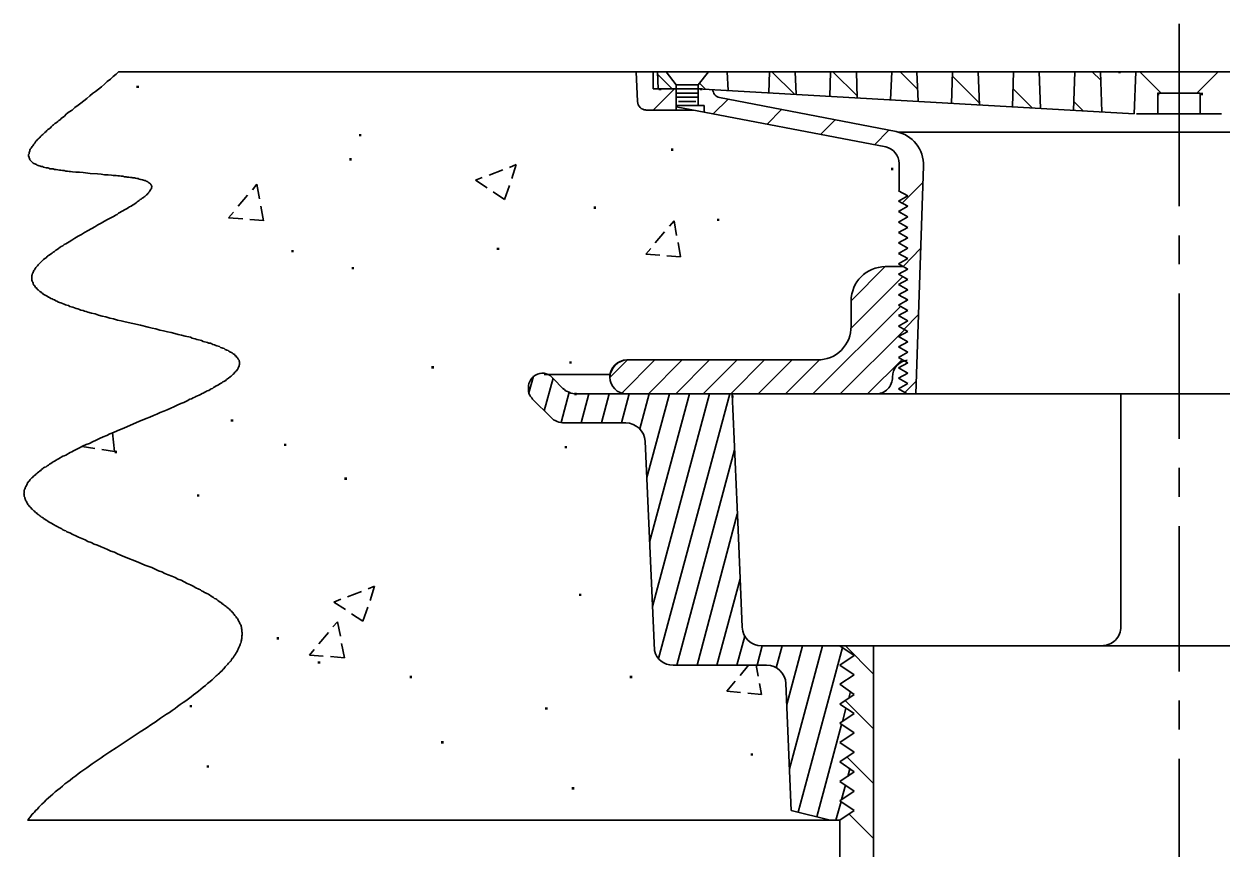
# Model space of a CAD drawing. Header units: inches. Extents: x 2025 to 34930, y -6955 to 4650.
# Drawn here: x 9161.7 to 9225.8, y -2555.7 to -2511.5 of the extents above; entities that cross this region are included whole.
import ezdxf

# ---------------------------------------------------------------- set-up
doc = ezdxf.new("R2010")
doc.units = ezdxf.units.IN
doc.header["$MEASUREMENT"] = 0
doc.layers.add('PDF-TEXT', color=7, linetype='Continuous', lineweight=35)

msp = doc.modelspace()

# ---------------------------------------------------------------- linework, layer by layer
at = {"layer": 'PDF-TEXT'}
for p, q in [((9223.509, -2511.527), (9223.509, -2521.284)), ((9166.602, -2514.213), (9166.448, -2514.342)), ((9166.731, -2514.091), (9166.602, -2514.213)), ((9280.271, -2514.091), (9166.731, -2514.091)), ((9194.449, -2514.091), (9194.513, -2515.677)), ((9195.355, -2514.989), (9195.355, -2514.091)), ((9195.614, -2514.989), (9195.589, -2514.091)), ((9196.366, -2514.989), (9195.589, -2514.213)), ((9196.584, -2514.779), (9196.042, -2514.091)), ((9198.308, -2514.091), (9197.766, -2514.779)), ((9199.359, -2515.095), (9199.319, -2514.091)), ((9201.536, -2515.208), (9201.576, -2514.091)), ((9202.911, -2515.289), (9201.706, -2514.091)), ((9203, -2515.289), (9202.952, -2514.091)), ((9204.804, -2515.402), (9204.845, -2514.091)), ((9206.269, -2515.378), (9204.974, -2514.091)), ((9206.269, -2515.483), (9206.228, -2514.091)), ((9208.057, -2515.588), (9208.121, -2514.091)), ((9209.521, -2515.03), (9208.574, -2514.091)), ((9209.537, -2515.677), (9209.472, -2514.091)), ((9211.325, -2515.782), (9211.374, -2514.091)), ((9212.814, -2515.871), (9212.749, -2514.091)), ((9214.577, -2515.96), (9214.642, -2514.091)), ((9216.082, -2516.041), (9216.017, -2514.091)), ((9217.846, -2516.154), (9217.911, -2514.091)), ((9219.31, -2514.536), (9218.841, -2514.091)), ((9219.359, -2516.235), (9219.294, -2514.091)), ((9221.098, -2516.341), (9221.187, -2514.091)), ((9222.538, -2515.224), (9221.398, -2514.091)), ((9224.456, -2515.224), (9225.596, -2514.091)), ((9165.825, -2514.884), (9165.671, -2515.014)), ((9165.979, -2514.755), (9165.825, -2514.884)), ((9166.124, -2514.601), (9165.979, -2514.755)), ((9166.302, -2514.472), (9166.124, -2514.601)), ((9166.448, -2514.342), (9166.302, -2514.472)), ((9197.766, -2514.779), (9196.584, -2514.779)), ((9196.584, -2514.779), (9196.584, -2516.13)), ((9197.766, -2514.779), (9197.766, -2515.896)), ((9198.154, -2515.014), (9197.83, -2514.69)), ((9212.814, -2515.766), (9211.374, -2514.326)), ((9165.032, -2515.507), (9164.878, -2515.637)), ((9165.202, -2515.378), (9165.032, -2515.507)), ((9165.348, -2515.248), (9165.202, -2515.378)), ((9165.501, -2515.143), (9165.348, -2515.248)), ((9165.671, -2515.014), (9165.501, -2515.143)), ((9197.855, -2514.989), (9195.355, -2514.989)), ((9195.355, -2516.13), (9196.495, -2514.989)), ((9196.584, -2515.224), (9197.766, -2515.224)), ((9197.766, -2515.443), (9196.584, -2515.443)), ((9197.725, -2514.989), (9221.098, -2516.341)), ((9198.583, -2516.324), (9199.359, -2515.548)), ((9208.356, -2517.287), (9198.906, -2515.467)), ((9215.653, -2516.025), (9214.618, -2514.989)), ((9224.626, -2515.224), (9222.368, -2515.224)), ((9222.368, -2515.224), (9222.368, -2516.341)), ((9224.626, -2516.341), (9224.626, -2515.224)), ((9164.255, -2516.13), (9164.102, -2516.235)), ((9164.401, -2516.001), (9164.255, -2516.13)), ((9164.579, -2515.871), (9164.401, -2516.001)), ((9164.725, -2515.766), (9164.579, -2515.871)), ((9164.878, -2515.637), (9164.725, -2515.766)), ((9194.966, -2516.13), (9197.507, -2516.13)), ((9198.089, -2515.896), (9196.584, -2515.896)), ((9196.584, -2515.96), (9207.798, -2518.104)), ((9197.636, -2515.677), (9196.714, -2515.677)), ((9198.089, -2516.235), (9198.089, -2515.896)), ((9201.447, -2516.883), (9202.223, -2516.106)), ((9218.388, -2516.195), (9217.87, -2515.677)), ((9163.325, -2516.858), (9163.26, -2516.923)), ((9163.39, -2516.818), (9163.325, -2516.858)), ((9163.479, -2516.753), (9163.39, -2516.818)), ((9163.543, -2516.688), (9163.479, -2516.753)), ((9163.608, -2516.648), (9163.543, -2516.688)), ((9163.673, -2516.583), (9163.608, -2516.648)), ((9163.738, -2516.535), (9163.673, -2516.583)), ((9163.827, -2516.47), (9163.738, -2516.535)), ((9163.956, -2516.341), (9163.827, -2516.47)), ((9164.102, -2516.235), (9163.956, -2516.341)), ((9204.311, -2517.441), (9205.087, -2516.664)), ((9225.766, -2516.341), (9221.228, -2516.341)), ((9162.637, -2517.481), (9162.573, -2517.53)), ((9162.686, -2517.441), (9162.637, -2517.481)), ((9162.751, -2517.376), (9162.686, -2517.441)), ((9162.791, -2517.336), (9162.751, -2517.376)), ((9162.856, -2517.287), (9162.791, -2517.336)), ((9162.896, -2517.222), (9162.856, -2517.287)), ((9162.961, -2517.182), (9162.896, -2517.222)), ((9163.026, -2517.141), (9162.961, -2517.182)), ((9163.09, -2517.077), (9163.026, -2517.141)), ((9163.131, -2517.028), (9163.09, -2517.077)), ((9163.196, -2516.963), (9163.131, -2517.028)), ((9163.26, -2516.923), (9163.196, -2516.963)), ((9207.191, -2517.999), (9207.968, -2517.206)), ((9238.533, -2517.311), (9208.485, -2517.311)), ((9162.079, -2518.129), (9162.055, -2518.169)), ((9162.12, -2518.088), (9162.079, -2518.129)), ((9162.144, -2518.04), (9162.12, -2518.088)), ((9162.184, -2517.999), (9162.144, -2518.04)), ((9162.209, -2517.959), (9162.184, -2517.999)), ((9162.249, -2517.91), (9162.209, -2517.959)), ((9162.273, -2517.87), (9162.249, -2517.91)), ((9162.314, -2517.805), (9162.273, -2517.87)), ((9162.362, -2517.764), (9162.314, -2517.805)), ((9162.403, -2517.716), (9162.362, -2517.764)), ((9162.443, -2517.675), (9162.403, -2517.716)), ((9162.492, -2517.635), (9162.443, -2517.675)), ((9162.532, -2517.595), (9162.492, -2517.635)), ((9162.573, -2517.53), (9162.532, -2517.595)), ((9161.95, -2518.468), (9161.925, -2518.517)), ((9161.925, -2518.517), (9161.925, -2518.598)), ((9161.925, -2518.598), (9161.95, -2518.646)), ((9161.974, -2518.363), (9161.95, -2518.387)), ((9161.95, -2518.387), (9161.95, -2518.468)), ((9161.95, -2518.646), (9161.95, -2518.711)), ((9161.95, -2518.711), (9161.974, -2518.727)), ((9161.99, -2518.323), (9161.974, -2518.363)), ((9161.974, -2518.727), (9161.99, -2518.776)), ((9162.014, -2518.234), (9161.99, -2518.282)), ((9161.99, -2518.282), (9161.99, -2518.323)), ((9161.99, -2518.776), (9161.99, -2518.792)), ((9161.99, -2518.792), (9162.014, -2518.816)), ((9162.039, -2518.193), (9162.014, -2518.234)), ((9162.055, -2518.169), (9162.039, -2518.193)), ((9162.014, -2518.816), (9162.039, -2518.857)), ((9162.039, -2518.857), (9162.079, -2518.881)), ((9162.079, -2518.881), (9162.103, -2518.905)), ((9162.103, -2518.905), (9162.12, -2518.921)), ((9162.12, -2518.921), (9162.168, -2518.97)), ((9162.168, -2518.97), (9162.209, -2518.986)), ((9162.209, -2518.986), (9162.249, -2519.01)), ((9162.249, -2519.01), (9162.298, -2519.035)), ((9162.298, -2519.035), (9162.338, -2519.051)), ((9162.338, -2519.051), (9162.378, -2519.075)), ((9162.378, -2519.075), (9162.443, -2519.091)), ((9162.443, -2519.091), (9162.492, -2519.116)), ((9162.492, -2519.116), (9162.556, -2519.14)), ((9162.556, -2519.14), (9162.597, -2519.156)), ((9162.597, -2519.156), (9162.662, -2519.156)), ((9162.662, -2519.156), (9162.726, -2519.18)), ((9162.726, -2519.18), (9162.791, -2519.205)), ((9162.791, -2519.205), (9162.856, -2519.221)), ((9162.856, -2519.221), (9162.945, -2519.221)), ((9162.945, -2519.221), (9163.01, -2519.245)), ((9163.01, -2519.245), (9163.066, -2519.269)), ((9163.066, -2519.269), (9163.155, -2519.285)), ((9163.155, -2519.285), (9163.244, -2519.285)), ((9163.244, -2519.285), (9163.309, -2519.31)), ((9163.309, -2519.31), (9163.39, -2519.31)), ((9163.39, -2519.31), (9163.479, -2519.334)), ((9163.479, -2519.334), (9163.568, -2519.35)), ((9163.568, -2519.35), (9163.649, -2519.35)), ((9163.649, -2519.35), (9163.738, -2519.374)), ((9163.738, -2519.374), (9163.827, -2519.374)), ((9163.827, -2519.374), (9163.908, -2519.399)), ((9163.908, -2519.399), (9163.997, -2519.399)), ((9163.997, -2519.399), (9164.086, -2519.415)), ((9164.086, -2519.415), (9164.166, -2519.415)), ((9164.166, -2519.415), (9164.272, -2519.439)), ((9186.577, -2519.609), (9187.305, -2519.334)), ((9187.669, -2519.205), (9188.017, -2519.051)), ((9188.017, -2519.051), (9187.782, -2519.803)), ((9208.526, -2518.986), (9208.526, -2520.426)), ((9209.408, -2531.324), (9209.82, -2519.14)), ((9164.272, -2519.439), (9164.45, -2519.463)), ((9164.45, -2519.463), (9164.644, -2519.463)), ((9164.644, -2519.463), (9164.838, -2519.48)), ((9164.838, -2519.48), (9165.226, -2519.528)), ((9165.226, -2519.528), (9165.607, -2519.544)), ((9165.607, -2519.544), (9165.801, -2519.569)), ((9165.801, -2519.569), (9165.979, -2519.593)), ((9165.979, -2519.593), (9166.173, -2519.593)), ((9166.173, -2519.593), (9166.367, -2519.609)), ((9166.367, -2519.609), (9166.448, -2519.633)), ((9166.448, -2519.633), (9166.618, -2519.633)), ((9166.618, -2519.633), (9166.707, -2519.658)), ((9166.707, -2519.658), (9166.796, -2519.658)), ((9166.796, -2519.658), (9166.877, -2519.674)), ((9166.877, -2519.674), (9166.966, -2519.674)), ((9166.966, -2519.674), (9167.055, -2519.698)), ((9167.055, -2519.698), (9167.136, -2519.698)), ((9167.136, -2519.698), (9167.2, -2519.722)), ((9167.2, -2519.722), (9167.289, -2519.722)), ((9167.289, -2519.722), (9167.378, -2519.738)), ((9167.378, -2519.738), (9167.443, -2519.738)), ((9167.443, -2519.738), (9167.508, -2519.763)), ((9167.508, -2519.763), (9167.589, -2519.763)), ((9167.589, -2519.763), (9167.653, -2519.779)), ((9167.653, -2519.779), (9167.718, -2519.803)), ((9167.718, -2519.803), (9167.783, -2519.803)), ((9167.783, -2519.803), (9167.848, -2519.827)), ((9167.848, -2519.827), (9167.912, -2519.844)), ((9167.912, -2519.844), (9167.953, -2519.844)), ((9167.953, -2519.844), (9168.017, -2519.868)), ((9168.017, -2519.868), (9168.066, -2519.892)), ((9168.066, -2519.892), (9168.131, -2519.908)), ((9168.131, -2519.908), (9168.171, -2519.908)), ((9168.171, -2519.908), (9168.212, -2519.933)), ((9168.212, -2519.933), (9168.26, -2519.957)), ((9168.26, -2519.957), (9168.301, -2519.973)), ((9168.301, -2519.973), (9168.325, -2519.997)), ((9168.325, -2519.997), (9168.365, -2520.022)), ((9168.365, -2520.022), (9168.39, -2520.038)), ((9168.39, -2520.038), (9168.406, -2520.062)), ((9168.406, -2520.062), (9168.43, -2520.062)), ((9168.43, -2520.062), (9168.43, -2520.086)), ((9185.84, -2519.892), (9186.205, -2519.738)), ((9186.463, -2520.297), (9185.84, -2519.892)), ((9208.68, -2521.114), (9209.796, -2519.997)), ((9168.195, -2520.709), (9168.147, -2520.75)), ((9168.236, -2520.661), (9168.195, -2520.709)), ((9168.26, -2520.645), (9168.236, -2520.661)), ((9168.301, -2520.596), (9168.26, -2520.645)), ((9168.341, -2520.556), (9168.301, -2520.596)), ((9168.365, -2520.531), (9168.341, -2520.556)), ((9168.39, -2520.491), (9168.365, -2520.531)), ((9168.406, -2520.467), (9168.39, -2520.491)), ((9168.43, -2520.426), (9168.406, -2520.467)), ((9168.43, -2520.086), (9168.454, -2520.086)), ((9168.454, -2520.41), (9168.43, -2520.426)), ((9168.454, -2520.086), (9168.454, -2520.103)), ((9168.454, -2520.103), (9168.47, -2520.103)), ((9168.47, -2520.361), (9168.454, -2520.41)), ((9168.47, -2520.103), (9168.47, -2520.127)), ((9168.47, -2520.127), (9168.495, -2520.151)), ((9168.495, -2520.345), (9168.47, -2520.361)), ((9168.495, -2520.151), (9168.495, -2520.192)), ((9168.495, -2520.192), (9168.519, -2520.216)), ((9168.519, -2520.256), (9168.495, -2520.281)), ((9168.495, -2520.281), (9168.495, -2520.345)), ((9168.519, -2520.216), (9168.519, -2520.256)), ((9173.147, -2521.284), (9173.64, -2520.685)), ((9173.899, -2520.41), (9174.134, -2520.103)), ((9174.134, -2520.103), (9174.287, -2520.879)), ((9186.787, -2520.515), (9187.394, -2520.92)), ((9187.394, -2520.92), (9187.653, -2520.167)), ((9208.526, -2520.426), (9208.485, -2520.45)), ((9208.485, -2520.45), (9208.979, -2520.726)), ((9167.265, -2521.348), (9167.2, -2521.397)), ((9167.33, -2521.308), (9167.265, -2521.348)), ((9167.419, -2521.268), (9167.33, -2521.308)), ((9167.483, -2521.219), (9167.419, -2521.268)), ((9167.548, -2521.179), (9167.483, -2521.219)), ((9167.678, -2521.098), (9167.548, -2521.179)), ((9167.742, -2521.049), (9167.678, -2521.098)), ((9167.783, -2521.009), (9167.742, -2521.049)), ((9167.848, -2520.968), (9167.783, -2521.009)), ((9167.888, -2520.92), (9167.848, -2520.968)), ((9167.953, -2520.903), (9167.888, -2520.92)), ((9168.001, -2520.855), (9167.953, -2520.903)), ((9168.066, -2520.815), (9168.001, -2520.855)), ((9168.106, -2520.774), (9168.066, -2520.815)), ((9168.147, -2520.75), (9168.106, -2520.774)), ((9174.498, -2522.06), (9174.352, -2521.268)), ((9208.979, -2520.726), (9208.485, -2521.009)), ((9208.485, -2521.009), (9208.979, -2521.284)), ((9208.979, -2521.284), (9208.485, -2521.567)), ((9166.149, -2521.996), (9165.979, -2522.085)), ((9166.318, -2521.891), (9166.149, -2521.996)), ((9166.496, -2521.802), (9166.318, -2521.891)), ((9166.577, -2521.761), (9166.496, -2521.802)), ((9166.666, -2521.721), (9166.577, -2521.761)), ((9166.731, -2521.656), (9166.666, -2521.721)), ((9166.812, -2521.607), (9166.731, -2521.656)), ((9166.901, -2521.567), (9166.812, -2521.607)), ((9166.966, -2521.526), (9166.901, -2521.567)), ((9167.055, -2521.478), (9166.966, -2521.526)), ((9167.119, -2521.437), (9167.055, -2521.478)), ((9167.2, -2521.397), (9167.119, -2521.437)), ((9172.629, -2521.891), (9172.888, -2521.591)), ((9173.381, -2521.955), (9172.629, -2521.891)), ((9173.77, -2521.996), (9174.498, -2522.036)), ((9208.485, -2521.567), (9208.979, -2521.842)), ((9208.979, -2521.842), (9208.485, -2522.125)), ((9208.615, -2521.656), (9208.526, -2521.543)), ((9165.113, -2522.578), (9164.919, -2522.683)), ((9165.461, -2522.384), (9165.113, -2522.578)), ((9165.631, -2522.279), (9165.461, -2522.384)), ((9165.801, -2522.19), (9165.631, -2522.279)), ((9165.979, -2522.085), (9165.801, -2522.19)), ((9196.22, -2522.344), (9196.479, -2522.06)), ((9196.479, -2522.06), (9196.601, -2522.837)), ((9208.485, -2522.125), (9208.979, -2522.408)), ((9208.979, -2522.408), (9208.485, -2522.683)), ((9163.908, -2523.282), (9163.827, -2523.331)), ((9163.997, -2523.242), (9163.908, -2523.282)), ((9164.086, -2523.177), (9163.997, -2523.242)), ((9164.231, -2523.096), (9164.086, -2523.177)), ((9164.401, -2522.983), (9164.231, -2523.096)), ((9164.579, -2522.878), (9164.401, -2522.983)), ((9164.749, -2522.789), (9164.579, -2522.878)), ((9164.919, -2522.683), (9164.749, -2522.789)), ((9195.46, -2523.242), (9195.961, -2522.643)), ((9196.819, -2523.994), (9196.69, -2523.217)), ((9208.485, -2522.683), (9208.979, -2522.967)), ((9208.979, -2522.967), (9208.485, -2523.242)), ((9208.485, -2523.242), (9208.979, -2523.525)), ((9223.509, -2522.837), (9223.509, -2524.382)), ((9163.026, -2523.889), (9162.961, -2523.929)), ((9163.09, -2523.848), (9163.026, -2523.889)), ((9163.179, -2523.784), (9163.09, -2523.848)), ((9163.244, -2523.735), (9163.179, -2523.784)), ((9163.309, -2523.695), (9163.244, -2523.735)), ((9163.374, -2523.63), (9163.309, -2523.695)), ((9163.454, -2523.589), (9163.374, -2523.63)), ((9163.519, -2523.541), (9163.454, -2523.589)), ((9163.608, -2523.476), (9163.519, -2523.541)), ((9163.673, -2523.436), (9163.608, -2523.476)), ((9163.762, -2523.395), (9163.673, -2523.436)), ((9163.827, -2523.331), (9163.762, -2523.395)), ((9194.966, -2523.848), (9195.225, -2523.541)), ((9195.703, -2523.905), (9194.966, -2523.848)), ((9208.979, -2523.525), (9208.485, -2523.8)), ((9208.485, -2523.8), (9208.979, -2524.083)), ((9208.744, -2524.488), (9209.667, -2523.541)), ((9162.314, -2524.552), (9162.298, -2524.593)), ((9162.362, -2524.512), (9162.314, -2524.552)), ((9162.403, -2524.471), (9162.362, -2524.512)), ((9162.443, -2524.407), (9162.403, -2524.471)), ((9162.492, -2524.358), (9162.443, -2524.407)), ((9162.532, -2524.318), (9162.492, -2524.358)), ((9162.573, -2524.277), (9162.532, -2524.318)), ((9162.621, -2524.229), (9162.573, -2524.277)), ((9162.686, -2524.164), (9162.621, -2524.229)), ((9162.726, -2524.123), (9162.686, -2524.164)), ((9162.791, -2524.083), (9162.726, -2524.123)), ((9162.856, -2524.034), (9162.791, -2524.083)), ((9162.921, -2523.97), (9162.856, -2524.034)), ((9162.961, -2523.929), (9162.921, -2523.97)), ((9196.091, -2523.929), (9196.819, -2523.994)), ((9205.945, -2526.34), (9207.773, -2524.512)), ((9207.773, -2524.512), (9208.769, -2524.512)), ((9208.979, -2524.083), (9208.485, -2524.358)), ((9208.485, -2524.358), (9208.979, -2524.641)), ((9162.12, -2524.941), (9162.103, -2524.981)), ((9162.103, -2524.981), (9162.103, -2525.24)), ((9162.144, -2524.852), (9162.12, -2524.9)), ((9162.12, -2524.9), (9162.12, -2524.941)), ((9162.168, -2524.811), (9162.144, -2524.852)), ((9162.184, -2524.771), (9162.168, -2524.811)), ((9162.209, -2524.722), (9162.184, -2524.771)), ((9162.233, -2524.682), (9162.209, -2524.722)), ((9162.249, -2524.641), (9162.233, -2524.682)), ((9162.298, -2524.593), (9162.249, -2524.641)), ((9205.945, -2527.796), (9208.72, -2525.046)), ((9208.979, -2524.641), (9208.485, -2524.916)), ((9208.485, -2524.916), (9208.979, -2525.199)), ((9208.979, -2525.199), (9208.485, -2525.475)), ((9162.103, -2525.24), (9162.12, -2525.28)), ((9162.12, -2525.28), (9162.12, -2525.305)), ((9162.12, -2525.305), (9162.144, -2525.345)), ((9162.144, -2525.345), (9162.168, -2525.394)), ((9162.168, -2525.394), (9162.168, -2525.434)), ((9162.168, -2525.434), (9162.184, -2525.475)), ((9162.184, -2525.475), (9162.209, -2525.499)), ((9162.209, -2525.499), (9162.249, -2525.539)), ((9162.249, -2525.539), (9162.273, -2525.588)), ((9162.273, -2525.588), (9162.298, -2525.628)), ((9162.298, -2525.628), (9162.338, -2525.653)), ((9162.338, -2525.653), (9162.362, -2525.693)), ((9162.362, -2525.693), (9162.403, -2525.733)), ((9162.403, -2525.733), (9162.443, -2525.758)), ((9162.443, -2525.758), (9162.492, -2525.798)), ((9162.492, -2525.798), (9162.532, -2525.847)), ((9162.532, -2525.847), (9162.573, -2525.863)), ((9208.485, -2525.475), (9208.979, -2525.758)), ((9208.979, -2525.758), (9208.485, -2526.017)), ((9162.573, -2525.863), (9162.621, -2525.911)), ((9162.621, -2525.911), (9162.662, -2525.928)), ((9162.662, -2525.928), (9162.702, -2525.976)), ((9162.702, -2525.976), (9162.767, -2526.017)), ((9162.767, -2526.017), (9162.815, -2526.033)), ((9162.815, -2526.033), (9162.88, -2526.081)), ((9162.88, -2526.081), (9162.921, -2526.098)), ((9162.921, -2526.098), (9162.985, -2526.146)), ((9162.985, -2526.146), (9163.05, -2526.162)), ((9163.05, -2526.162), (9163.115, -2526.211)), ((9163.115, -2526.211), (9163.179, -2526.227)), ((9163.179, -2526.227), (9163.244, -2526.275)), ((9163.244, -2526.275), (9163.309, -2526.292)), ((9163.309, -2526.292), (9163.374, -2526.34)), ((9163.374, -2526.34), (9163.438, -2526.356)), ((9163.438, -2526.356), (9163.519, -2526.405)), ((9163.519, -2526.405), (9163.584, -2526.421)), ((9163.584, -2526.421), (9163.649, -2526.445)), ((9163.649, -2526.445), (9163.738, -2526.486)), ((9163.738, -2526.486), (9163.827, -2526.51)), ((9205.945, -2527.691), (9205.945, -2526.34)), ((9208.485, -2526.017), (9208.979, -2526.292)), ((9208.979, -2526.292), (9208.485, -2526.575)), ((9208.849, -2526.381), (9208.938, -2526.275)), ((9223.509, -2525.952), (9223.509, -2533.727)), ((9163.827, -2526.51), (9163.891, -2526.551)), ((9163.891, -2526.551), (9163.972, -2526.575)), ((9163.972, -2526.575), (9164.061, -2526.599)), ((9164.061, -2526.599), (9164.126, -2526.64)), ((9164.126, -2526.64), (9164.207, -2526.664)), ((9164.207, -2526.664), (9164.296, -2526.68)), ((9164.296, -2526.68), (9164.385, -2526.72)), ((9164.385, -2526.72), (9164.466, -2526.745)), ((9164.466, -2526.745), (9164.555, -2526.769)), ((9164.555, -2526.769), (9164.644, -2526.809)), ((9164.644, -2526.809), (9164.725, -2526.834)), ((9164.725, -2526.834), (9164.838, -2526.85)), ((9164.838, -2526.85), (9164.919, -2526.898)), ((9164.919, -2526.898), (9165.008, -2526.915)), ((9165.008, -2526.915), (9165.097, -2526.939)), ((9165.097, -2526.939), (9165.291, -2527.004)), ((9165.291, -2527.004), (9165.477, -2527.044)), ((9165.477, -2527.044), (9165.671, -2527.109)), ((9165.671, -2527.109), (9165.865, -2527.157)), ((9203.898, -2531.324), (9208.591, -2526.64)), ((9208.485, -2526.575), (9208.979, -2526.85)), ((9208.979, -2526.85), (9208.485, -2527.133)), ((9208.785, -2527.861), (9209.537, -2527.093)), ((9165.865, -2527.157), (9166.06, -2527.198)), ((9166.06, -2527.198), (9166.278, -2527.263)), ((9166.278, -2527.263), (9166.472, -2527.303)), ((9166.472, -2527.303), (9166.683, -2527.368)), ((9166.683, -2527.368), (9166.877, -2527.408)), ((9166.877, -2527.408), (9167.095, -2527.457)), ((9167.095, -2527.457), (9167.508, -2527.562)), ((9167.508, -2527.562), (9167.912, -2527.651)), ((9167.912, -2527.651), (9168.325, -2527.756)), ((9168.325, -2527.756), (9168.535, -2527.796)), ((9208.485, -2527.133), (9208.979, -2527.408)), ((9208.979, -2527.408), (9208.485, -2527.691)), ((9208.485, -2527.691), (9208.979, -2527.974)), ((9168.535, -2527.796), (9168.729, -2527.845)), ((9168.729, -2527.845), (9168.948, -2527.91)), ((9168.948, -2527.91), (9169.142, -2527.95)), ((9169.142, -2527.95), (9169.352, -2527.991)), ((9169.352, -2527.991), (9169.547, -2528.039)), ((9169.547, -2528.039), (9169.741, -2528.08)), ((9169.741, -2528.08), (9169.935, -2528.144)), ((9169.935, -2528.144), (9170.105, -2528.185)), ((9170.105, -2528.185), (9170.299, -2528.225)), ((9170.299, -2528.225), (9170.388, -2528.25)), ((9170.388, -2528.25), (9170.493, -2528.274)), ((9170.493, -2528.274), (9170.582, -2528.29)), ((9170.582, -2528.29), (9170.671, -2528.339)), ((9170.671, -2528.339), (9170.752, -2528.355)), ((9170.752, -2528.355), (9170.841, -2528.379)), ((9170.841, -2528.379), (9170.93, -2528.403)), ((9170.93, -2528.403), (9171.011, -2528.419)), ((9205.362, -2531.324), (9208.809, -2527.885)), ((9208.979, -2527.974), (9208.485, -2528.25)), ((9208.485, -2528.25), (9208.979, -2528.533)), ((9171.011, -2528.419), (9171.1, -2528.444)), ((9171.1, -2528.444), (9171.181, -2528.468)), ((9171.181, -2528.468), (9171.27, -2528.508)), ((9171.27, -2528.508), (9171.334, -2528.533)), ((9171.334, -2528.533), (9171.423, -2528.549)), ((9171.423, -2528.549), (9171.504, -2528.573)), ((9171.504, -2528.573), (9171.569, -2528.597)), ((9171.569, -2528.597), (9171.658, -2528.614)), ((9171.658, -2528.614), (9171.723, -2528.638)), ((9171.723, -2528.638), (9171.788, -2528.678)), ((9171.788, -2528.678), (9171.877, -2528.703)), ((9171.877, -2528.703), (9171.941, -2528.727)), ((9171.941, -2528.727), (9172.006, -2528.743)), ((9172.006, -2528.743), (9172.071, -2528.767)), ((9172.071, -2528.767), (9172.135, -2528.784)), ((9172.135, -2528.784), (9172.2, -2528.832)), ((9172.2, -2528.832), (9172.265, -2528.848)), ((9172.265, -2528.848), (9172.322, -2528.872)), ((9172.322, -2528.872), (9172.386, -2528.897)), ((9172.386, -2528.897), (9172.435, -2528.937)), ((9172.435, -2528.937), (9172.499, -2528.961)), ((9172.499, -2528.961), (9172.54, -2528.978)), ((9172.54, -2528.978), (9172.605, -2529.002)), ((9172.605, -2529.002), (9172.645, -2529.026)), ((9172.645, -2529.026), (9172.694, -2529.067)), ((9208.979, -2528.533), (9208.485, -2528.808)), ((9208.485, -2528.808), (9208.979, -2529.091)), ((9172.694, -2529.067), (9172.734, -2529.091)), ((9172.734, -2529.091), (9172.775, -2529.107)), ((9172.775, -2529.107), (9172.823, -2529.131)), ((9172.823, -2529.131), (9172.864, -2529.172)), ((9172.864, -2529.172), (9172.904, -2529.196)), ((9172.904, -2529.196), (9172.953, -2529.22)), ((9172.953, -2529.22), (9172.969, -2529.261)), ((9172.969, -2529.261), (9173.017, -2529.285)), ((9173.017, -2529.285), (9173.033, -2529.301)), ((9173.033, -2529.301), (9173.058, -2529.35)), ((9173.058, -2529.35), (9173.082, -2529.366)), ((9173.082, -2529.366), (9173.098, -2529.39)), ((9173.098, -2529.39), (9173.122, -2529.431)), ((9173.122, -2529.431), (9173.147, -2529.455)), ((9173.147, -2529.455), (9173.163, -2529.471)), ((9173.163, -2529.471), (9173.187, -2529.52)), ((9173.187, -2529.52), (9173.187, -2529.56)), ((9173.187, -2529.56), (9173.211, -2529.601)), ((9173.211, -2529.601), (9173.211, -2529.754)), ((9193.033, -2530.442), (9193.979, -2529.495)), ((9193.68, -2531.283), (9195.444, -2529.495)), ((9204.141, -2529.495), (9193.939, -2529.495)), ((9195.096, -2531.324), (9196.908, -2529.495)), ((9196.56, -2531.324), (9198.372, -2529.495)), ((9198.025, -2531.324), (9199.853, -2529.495)), ((9199.513, -2531.324), (9201.317, -2529.495)), ((9200.978, -2531.324), (9202.782, -2529.495)), ((9202.434, -2531.324), (9204.246, -2529.495)), ((9206.827, -2531.324), (9208.68, -2529.471)), ((9208.979, -2529.091), (9208.485, -2529.366)), ((9208.485, -2529.366), (9208.979, -2529.649)), ((9208.979, -2529.649), (9208.485, -2529.924)), ((9208.526, -2529.39), (9208.51, -2529.366)), ((9172.823, -2530.313), (9172.799, -2530.337)), ((9172.864, -2530.272), (9172.823, -2530.313)), ((9172.904, -2530.248), (9172.864, -2530.272)), ((9172.928, -2530.207), (9172.904, -2530.248)), ((9172.969, -2530.159), (9172.928, -2530.207)), ((9172.993, -2530.143), (9172.969, -2530.159)), ((9173.017, -2530.102), (9172.993, -2530.143)), ((9173.058, -2530.078), (9173.017, -2530.102)), ((9173.082, -2530.038), (9173.058, -2530.078)), ((9173.098, -2530.013), (9173.082, -2530.038)), ((9173.122, -2529.973), (9173.098, -2530.013)), ((9173.147, -2529.949), (9173.122, -2529.973)), ((9173.163, -2529.884), (9173.147, -2529.908)), ((9173.147, -2529.908), (9173.147, -2529.949)), ((9173.187, -2529.843), (9173.163, -2529.884)), ((9173.211, -2529.754), (9173.187, -2529.779)), ((9173.187, -2529.779), (9173.187, -2529.843)), ((9189.522, -2530.288), (9193.033, -2530.288)), ((9208.485, -2529.924), (9208.979, -2530.207)), ((9208.979, -2530.207), (9208.485, -2530.482)), ((9171.828, -2530.976), (9171.763, -2531.025)), ((9171.893, -2530.936), (9171.828, -2530.976)), ((9171.957, -2530.895), (9171.893, -2530.936)), ((9172.022, -2530.871), (9171.957, -2530.895)), ((9172.087, -2530.83), (9172.022, -2530.871)), ((9172.152, -2530.79), (9172.087, -2530.83)), ((9172.2, -2530.766), (9172.152, -2530.79)), ((9172.265, -2530.725), (9172.2, -2530.766)), ((9172.322, -2530.677), (9172.265, -2530.725)), ((9172.37, -2530.66), (9172.322, -2530.677)), ((9172.435, -2530.612), (9172.37, -2530.66)), ((9172.475, -2530.596), (9172.435, -2530.612)), ((9172.516, -2530.547), (9172.475, -2530.596)), ((9172.564, -2530.507), (9172.516, -2530.547)), ((9172.629, -2530.482), (9172.564, -2530.507)), ((9172.71, -2530.402), (9172.629, -2530.482)), ((9172.758, -2530.377), (9172.71, -2530.402)), ((9172.799, -2530.337), (9172.758, -2530.377)), ((9188.704, -2531.259), (9188.939, -2530.377)), ((9189.522, -2532.222), (9189.999, -2530.482)), ((9190.517, -2531.025), (9190.015, -2530.507)), ((9208.485, -2530.482), (9208.979, -2530.766)), ((9208.979, -2530.766), (9208.485, -2531.041)), ((9208.833, -2531.235), (9209.432, -2530.636)), ((9170.558, -2531.599), (9170.412, -2531.688)), ((9170.647, -2531.583), (9170.558, -2531.599)), ((9170.736, -2531.534), (9170.647, -2531.583)), ((9170.817, -2531.494), (9170.736, -2531.534)), ((9170.881, -2531.453), (9170.817, -2531.494)), ((9170.97, -2531.429), (9170.881, -2531.453)), ((9171.059, -2531.389), (9170.97, -2531.429)), ((9171.116, -2531.348), (9171.059, -2531.389)), ((9171.205, -2531.3), (9171.116, -2531.348)), ((9171.27, -2531.283), (9171.205, -2531.3)), ((9171.359, -2531.235), (9171.27, -2531.283)), ((9171.423, -2531.194), (9171.359, -2531.235)), ((9171.488, -2531.154), (9171.423, -2531.194)), ((9171.569, -2531.13), (9171.488, -2531.154)), ((9171.634, -2531.089), (9171.569, -2531.13)), ((9171.699, -2531.041), (9171.634, -2531.089)), ((9171.763, -2531.025), (9171.699, -2531.041)), ((9188.68, -2531), (9188.68, -2531.194)), ((9188.68, -2531.194), (9188.704, -2531.3)), ((9188.704, -2531.3), (9188.745, -2531.389)), ((9188.745, -2531.389), (9188.793, -2531.453)), ((9188.793, -2531.453), (9188.858, -2531.534)), ((9188.858, -2531.534), (9188.899, -2531.599)), ((9188.899, -2531.599), (9189.869, -2532.57)), ((9190.428, -2532.853), (9190.856, -2531.235)), ((9190.598, -2531.089), (9190.517, -2531.025)), ((9190.662, -2531.154), (9190.598, -2531.089)), ((9190.768, -2531.194), (9190.662, -2531.154)), ((9190.856, -2531.235), (9190.768, -2531.194)), ((9190.945, -2531.283), (9190.856, -2531.235)), ((9191.051, -2531.3), (9190.945, -2531.283)), ((9191.156, -2531.324), (9191.051, -2531.3)), ((9191.245, -2531.324), (9191.156, -2531.324)), ((9191.245, -2531.324), (9255.749, -2531.324)), ((9191.504, -2532.869), (9191.908, -2531.324)), ((9192.58, -2532.869), (9192.992, -2531.324)), ((9193.656, -2532.869), (9194.068, -2531.324)), ((9194.643, -2533.193), (9195.144, -2531.324)), ((9195.015, -2535.79), (9196.22, -2531.324)), ((9195.161, -2539.252), (9197.296, -2531.324)), ((9195.314, -2542.691), (9198.372, -2531.324)), ((9195.638, -2545.482), (9199.448, -2531.324)), ((9199.901, -2538.589), (9199.578, -2531.324)), ((9208.485, -2531.041), (9208.938, -2531.324)), ((9220.386, -2531.324), (9220.386, -2543.767)), ((9169.158, -2532.246), (9168.964, -2532.311)), ((9169.336, -2532.165), (9169.158, -2532.246)), ((9169.53, -2532.076), (9169.336, -2532.165)), ((9169.7, -2532.012), (9169.53, -2532.076)), ((9169.87, -2531.923), (9169.7, -2532.012)), ((9170.064, -2531.842), (9169.87, -2531.923)), ((9170.234, -2531.777), (9170.064, -2531.842)), ((9170.412, -2531.688), (9170.234, -2531.777)), ((9167.823, -2532.804), (9167.055, -2533.128)), ((9168.212, -2532.634), (9167.823, -2532.804)), ((9168.406, -2532.57), (9168.212, -2532.634)), ((9168.6, -2532.481), (9168.406, -2532.57)), ((9168.778, -2532.4), (9168.6, -2532.481)), ((9168.964, -2532.311), (9168.778, -2532.4)), ((9189.869, -2532.57), (9189.95, -2532.635)), ((9189.95, -2532.635), (9190.015, -2532.699)), ((9190.015, -2532.699), (9190.104, -2532.74)), ((9190.104, -2532.74), (9190.209, -2532.788)), ((9190.209, -2532.788), (9190.298, -2532.829)), ((9190.298, -2532.829), (9190.403, -2532.853)), ((9190.403, -2532.853), (9190.492, -2532.869)), ((9190.492, -2532.869), (9190.598, -2532.869)), ((9190.598, -2532.869), (9193.89, -2532.869)), ((9166.108, -2533.541), (9165.914, -2533.622)), ((9166.278, -2533.452), (9166.108, -2533.541)), ((9166.472, -2533.387), (9166.278, -2533.452)), ((9166.513, -2534.398), (9166.407, -2533.411)), ((9166.666, -2533.298), (9166.472, -2533.387)), ((9167.055, -2533.128), (9166.666, -2533.298)), ((9164.814, -2534.115), (9164.644, -2534.204)), ((9164.789, -2534.139), (9165.461, -2534.244)), ((9165.008, -2534.034), (9164.814, -2534.115)), ((9165.178, -2533.969), (9165.008, -2534.034)), ((9165.348, -2533.88), (9165.178, -2533.969)), ((9165.542, -2533.791), (9165.348, -2533.88)), ((9165.72, -2533.711), (9165.542, -2533.791)), ((9165.914, -2533.622), (9165.72, -2533.711)), ((9194.926, -2533.856), (9195.419, -2545.053)), ((9163.519, -2534.787), (9163.454, -2534.827)), ((9163.608, -2534.738), (9163.519, -2534.787)), ((9163.673, -2534.698), (9163.608, -2534.738)), ((9163.762, -2534.657), (9163.673, -2534.698)), ((9163.827, -2534.633), (9163.762, -2534.657)), ((9163.908, -2534.592), (9163.827, -2534.633)), ((9163.997, -2534.544), (9163.908, -2534.592)), ((9164.061, -2534.503), (9163.997, -2534.544)), ((9164.15, -2534.463), (9164.061, -2534.503)), ((9164.231, -2534.414), (9164.15, -2534.463)), ((9164.32, -2534.374), (9164.231, -2534.414)), ((9164.466, -2534.293), (9164.32, -2534.374)), ((9164.644, -2534.204), (9164.466, -2534.293)), ((9165.849, -2534.293), (9166.513, -2534.398)), ((9196.625, -2545.83), (9199.707, -2534.309)), ((9162.508, -2535.45), (9162.467, -2535.49)), ((9162.573, -2535.41), (9162.508, -2535.45)), ((9162.621, -2535.361), (9162.573, -2535.41)), ((9162.686, -2535.32), (9162.621, -2535.361)), ((9162.726, -2535.28), (9162.686, -2535.32)), ((9162.791, -2535.232), (9162.726, -2535.28)), ((9162.856, -2535.215), (9162.791, -2535.232)), ((9162.921, -2535.167), (9162.856, -2535.215)), ((9162.985, -2535.126), (9162.921, -2535.167)), ((9163.05, -2535.086), (9162.985, -2535.126)), ((9163.115, -2535.037), (9163.05, -2535.086)), ((9163.179, -2534.997), (9163.115, -2535.037)), ((9163.244, -2534.956), (9163.179, -2534.997)), ((9163.309, -2534.916), (9163.244, -2534.956)), ((9163.39, -2534.867), (9163.309, -2534.916)), ((9163.454, -2534.827), (9163.39, -2534.867)), ((9223.509, -2535.28), (9223.509, -2536.825)), ((9161.869, -2536.097), (9161.844, -2536.138)), ((9161.885, -2536.049), (9161.869, -2536.097)), ((9161.925, -2536.032), (9161.885, -2536.049)), ((9161.95, -2535.984), (9161.925, -2536.032)), ((9161.99, -2535.943), (9161.95, -2535.984)), ((9162.014, -2535.903), (9161.99, -2535.943)), ((9162.055, -2535.854), (9162.014, -2535.903)), ((9162.103, -2535.814), (9162.055, -2535.854)), ((9162.144, -2535.774), (9162.103, -2535.814)), ((9162.184, -2535.725), (9162.144, -2535.774)), ((9162.233, -2535.685), (9162.184, -2535.725)), ((9162.273, -2535.668), (9162.233, -2535.685)), ((9162.314, -2535.62), (9162.273, -2535.668)), ((9162.362, -2535.579), (9162.314, -2535.62)), ((9162.403, -2535.539), (9162.362, -2535.579)), ((9162.467, -2535.49), (9162.403, -2535.539)), ((9161.691, -2536.607), (9161.675, -2536.655)), ((9161.675, -2536.655), (9161.691, -2536.696)), ((9161.715, -2536.413), (9161.691, -2536.461)), ((9161.691, -2536.461), (9161.691, -2536.607)), ((9161.691, -2536.696), (9161.691, -2536.801)), ((9161.739, -2536.372), (9161.715, -2536.413)), ((9161.756, -2536.308), (9161.739, -2536.332)), ((9161.739, -2536.332), (9161.739, -2536.372)), ((9161.78, -2536.267), (9161.756, -2536.308)), ((9161.804, -2536.227), (9161.78, -2536.267)), ((9161.82, -2536.178), (9161.804, -2536.227)), ((9161.844, -2536.138), (9161.82, -2536.178)), ((9161.691, -2536.801), (9161.715, -2536.85)), ((9161.715, -2536.85), (9161.715, -2536.89)), ((9161.715, -2536.89), (9161.739, -2536.93)), ((9161.739, -2536.93), (9161.739, -2536.979)), ((9161.739, -2536.979), (9161.756, -2536.995)), ((9161.756, -2536.995), (9161.78, -2537.044)), ((9161.78, -2537.044), (9161.804, -2537.084)), ((9161.804, -2537.084), (9161.82, -2537.125)), ((9161.82, -2537.125), (9161.844, -2537.165)), ((9161.844, -2537.165), (9161.869, -2537.189)), ((9161.869, -2537.189), (9161.885, -2537.23)), ((9161.885, -2537.23), (9161.925, -2537.278)), ((9161.925, -2537.278), (9161.95, -2537.319)), ((9161.95, -2537.319), (9161.99, -2537.343)), ((9161.99, -2537.343), (9162.014, -2537.384)), ((9162.014, -2537.384), (9162.055, -2537.424)), ((9162.055, -2537.424), (9162.079, -2537.473)), ((9162.079, -2537.473), (9162.12, -2537.489)), ((9162.12, -2537.489), (9162.168, -2537.537)), ((9162.168, -2537.537), (9162.209, -2537.578)), ((9162.209, -2537.578), (9162.249, -2537.618)), ((9162.249, -2537.618), (9162.298, -2537.667)), ((9162.298, -2537.667), (9162.338, -2537.683)), ((9162.338, -2537.683), (9162.378, -2537.731)), ((9162.378, -2537.731), (9162.427, -2537.772)), ((9162.427, -2537.772), (9162.467, -2537.788)), ((9162.467, -2537.788), (9162.532, -2537.837)), ((9162.532, -2537.837), (9162.573, -2537.877)), ((9162.573, -2537.877), (9162.621, -2537.917)), ((9162.621, -2537.917), (9162.686, -2537.942)), ((9162.686, -2537.942), (9162.726, -2537.982)), ((9162.726, -2537.982), (9162.791, -2538.031)), ((9162.791, -2538.031), (9162.856, -2538.071)), ((9197.701, -2545.83), (9199.853, -2537.748)), ((9162.856, -2538.071), (9162.896, -2538.095)), ((9162.896, -2538.095), (9162.961, -2538.136)), ((9162.961, -2538.136), (9163.026, -2538.176)), ((9163.026, -2538.176), (9163.09, -2538.225)), ((9163.09, -2538.225), (9163.155, -2538.241)), ((9163.155, -2538.241), (9163.22, -2538.29)), ((9163.22, -2538.29), (9163.285, -2538.33)), ((9163.285, -2538.33), (9163.349, -2538.354)), ((9163.349, -2538.354), (9163.414, -2538.395)), ((9163.414, -2538.395), (9163.479, -2538.435)), ((9163.479, -2538.435), (9163.543, -2538.476)), ((9163.543, -2538.476), (9163.632, -2538.5)), ((9163.632, -2538.5), (9163.697, -2538.54)), ((9163.697, -2538.54), (9163.762, -2538.589)), ((9163.762, -2538.589), (9163.843, -2538.629)), ((9163.843, -2538.629), (9163.908, -2538.654)), ((9163.908, -2538.654), (9163.972, -2538.694)), ((9200.112, -2543.807), (9199.901, -2538.589)), ((9223.509, -2538.395), (9223.509, -2546.17)), ((9163.972, -2538.694), (9164.126, -2538.759)), ((9164.126, -2538.759), (9164.296, -2538.848)), ((9164.296, -2538.848), (9164.45, -2538.913)), ((9164.45, -2538.913), (9164.595, -2538.994)), ((9164.595, -2538.994), (9164.773, -2539.058)), ((9164.773, -2539.058), (9164.943, -2539.123)), ((9164.943, -2539.123), (9165.097, -2539.212)), ((9165.097, -2539.212), (9165.267, -2539.277)), ((9165.267, -2539.277), (9165.437, -2539.358)), ((9165.437, -2539.358), (9165.607, -2539.422)), ((9165.607, -2539.422), (9165.801, -2539.511)), ((9165.801, -2539.511), (9165.979, -2539.576)), ((9165.979, -2539.576), (9166.149, -2539.641)), ((9166.149, -2539.641), (9166.318, -2539.73)), ((9166.318, -2539.73), (9166.513, -2539.794)), ((9166.513, -2539.794), (9166.683, -2539.875)), ((9166.683, -2539.875), (9167.055, -2540.029)), ((9167.055, -2540.029), (9167.783, -2540.328)), ((9167.783, -2540.328), (9168.147, -2540.482)), ((9168.147, -2540.482), (9168.519, -2540.603)), ((9168.519, -2540.603), (9168.689, -2540.693)), ((9168.689, -2540.693), (9168.883, -2540.781)), ((9168.883, -2540.781), (9169.053, -2540.846)), ((9169.053, -2540.846), (9169.223, -2540.927)), ((9169.223, -2540.927), (9169.401, -2540.992)), ((9169.401, -2540.992), (9169.595, -2541.081)), ((9169.595, -2541.081), (9169.765, -2541.146)), ((9169.765, -2541.146), (9169.919, -2541.235)), ((9169.919, -2541.235), (9170.089, -2541.291)), ((9198.761, -2545.83), (9200.007, -2541.21)), ((9170.089, -2541.291), (9170.258, -2541.38)), ((9170.258, -2541.38), (9170.412, -2541.469)), ((9170.412, -2541.469), (9170.582, -2541.534)), ((9170.582, -2541.534), (9170.736, -2541.615)), ((9170.736, -2541.615), (9170.881, -2541.704)), ((9170.881, -2541.704), (9171.035, -2541.769)), ((9171.035, -2541.769), (9171.116, -2541.809)), ((9171.116, -2541.809), (9171.181, -2541.857)), ((9171.181, -2541.857), (9171.27, -2541.898)), ((9180.096, -2541.744), (9180.436, -2541.615)), ((9180.436, -2541.615), (9180.201, -2542.367)), ((9171.27, -2541.898), (9171.334, -2541.938)), ((9171.334, -2541.938), (9171.399, -2541.963)), ((9171.399, -2541.963), (9171.464, -2542.003)), ((9171.464, -2542.003), (9171.553, -2542.044)), ((9171.553, -2542.044), (9171.618, -2542.092)), ((9171.618, -2542.092), (9171.682, -2542.133)), ((9171.682, -2542.133), (9171.747, -2542.173)), ((9171.747, -2542.173), (9171.812, -2542.222)), ((9171.812, -2542.222), (9171.877, -2542.262)), ((9171.877, -2542.262), (9171.941, -2542.286)), ((9171.941, -2542.286), (9172.006, -2542.327)), ((9172.006, -2542.327), (9172.046, -2542.367)), ((9172.046, -2542.367), (9172.111, -2542.416)), ((9172.111, -2542.416), (9172.176, -2542.456)), ((9172.176, -2542.456), (9172.241, -2542.497)), ((9172.241, -2542.497), (9172.281, -2542.545)), ((9178.268, -2542.456), (9178.632, -2542.302)), ((9178.891, -2542.861), (9178.268, -2542.456)), ((9178.996, -2542.173), (9179.732, -2541.898)), ((9172.281, -2542.545), (9172.346, -2542.586)), ((9172.346, -2542.586), (9172.386, -2542.626)), ((9172.386, -2542.626), (9172.451, -2542.667)), ((9172.451, -2542.667), (9172.499, -2542.691)), ((9172.499, -2542.691), (9172.54, -2542.731)), ((9172.54, -2542.731), (9172.605, -2542.78)), ((9172.605, -2542.78), (9172.645, -2542.82)), ((9172.645, -2542.82), (9172.694, -2542.861)), ((9172.694, -2542.861), (9172.734, -2542.909)), ((9172.734, -2542.909), (9172.775, -2542.95)), ((9172.775, -2542.95), (9172.823, -2542.99)), ((9172.823, -2542.99), (9172.864, -2543.039)), ((9172.864, -2543.039), (9172.888, -2543.079)), ((9172.888, -2543.079), (9172.928, -2543.12)), ((9172.928, -2543.12), (9172.969, -2543.168)), ((9179.214, -2543.079), (9179.813, -2543.484)), ((9179.813, -2543.484), (9180.072, -2542.731)), ((9172.969, -2543.168), (9172.993, -2543.209)), ((9172.993, -2543.209), (9173.033, -2543.249)), ((9173.033, -2543.249), (9173.058, -2543.298)), ((9173.058, -2543.298), (9173.098, -2543.338)), ((9173.098, -2543.338), (9173.122, -2543.378)), ((9173.122, -2543.378), (9173.147, -2543.419)), ((9173.147, -2543.419), (9173.163, -2543.467)), ((9173.163, -2543.467), (9173.187, -2543.508)), ((9173.187, -2543.508), (9173.211, -2543.548)), ((9173.211, -2543.548), (9173.228, -2543.597)), ((9173.228, -2543.597), (9173.252, -2543.637)), ((9173.252, -2543.637), (9173.276, -2543.678)), ((9173.276, -2543.678), (9173.292, -2543.726)), ((9173.292, -2543.726), (9173.292, -2543.767)), ((9173.292, -2543.767), (9173.317, -2543.807)), ((9178.203, -2543.791), (9178.462, -2543.508)), ((9178.462, -2543.508), (9178.608, -2544.285)), ((9173.317, -2543.807), (9173.317, -2543.872)), ((9173.317, -2543.872), (9173.341, -2543.921)), ((9173.341, -2544.414), (9173.317, -2544.455)), ((9173.341, -2543.921), (9173.341, -2544.042)), ((9173.341, -2544.042), (9173.357, -2544.09)), ((9173.357, -2544.22), (9173.341, -2544.26)), ((9173.341, -2544.26), (9173.341, -2544.414)), ((9173.357, -2544.09), (9173.357, -2544.22)), ((9177.451, -2544.689), (9177.969, -2544.09)), ((9199.837, -2545.83), (9200.266, -2544.285)), ((9173.098, -2545.053), (9173.082, -2545.102)), ((9173.122, -2545.013), (9173.098, -2545.053)), ((9173.147, -2544.972), (9173.122, -2545.013)), ((9173.163, -2544.924), (9173.147, -2544.972)), ((9173.187, -2544.859), (9173.163, -2544.924)), ((9173.211, -2544.819), (9173.187, -2544.859)), ((9173.228, -2544.778), (9173.211, -2544.819)), ((9173.252, -2544.73), (9173.228, -2544.778)), ((9173.276, -2544.649), (9173.252, -2544.689)), ((9173.252, -2544.689), (9173.252, -2544.73)), ((9173.292, -2544.584), (9173.276, -2544.649)), ((9173.317, -2544.495), (9173.292, -2544.543)), ((9173.292, -2544.543), (9173.292, -2544.584)), ((9173.317, -2544.455), (9173.317, -2544.495)), ((9176.949, -2545.296), (9177.208, -2544.988)), ((9178.826, -2545.442), (9178.672, -2544.673)), ((9200.913, -2545.83), (9201.188, -2544.794)), ((9246.389, -2544.794), (9201.164, -2544.794)), ((9201.94, -2545.984), (9202.264, -2544.794)), ((9202.499, -2547.933), (9203.34, -2544.794)), ((9202.652, -2551.372), (9204.416, -2544.794)), ((9203.105, -2553.694), (9205.476, -2544.883)), ((9205.346, -2544.794), (9206.115, -2545.312)), ((9207.15, -2546.323), (9205.646, -2544.794)), ((9207.15, -2544.794), (9207.15, -2594.574)), ((9172.629, -2545.725), (9172.58, -2545.789)), ((9172.669, -2545.676), (9172.629, -2545.725)), ((9172.71, -2545.636), (9172.669, -2545.676)), ((9172.758, -2545.595), (9172.71, -2545.636)), ((9172.775, -2545.531), (9172.758, -2545.595)), ((9172.823, -2545.482), (9172.775, -2545.531)), ((9172.864, -2545.442), (9172.823, -2545.482)), ((9172.888, -2545.401), (9172.864, -2545.442)), ((9172.928, -2545.336), (9172.888, -2545.401)), ((9172.953, -2545.296), (9172.928, -2545.336)), ((9172.993, -2545.247), (9172.953, -2545.296)), ((9173.017, -2545.207), (9172.993, -2545.247)), ((9173.033, -2545.166), (9173.017, -2545.207)), ((9173.082, -2545.102), (9173.033, -2545.166)), ((9177.685, -2545.361), (9176.949, -2545.296)), ((9178.074, -2545.377), (9178.826, -2545.442)), ((9206.115, -2545.312), (9205.346, -2545.83)), ((9172.022, -2546.364), (9171.957, -2546.412)), ((9172.071, -2546.323), (9172.022, -2546.364)), ((9172.135, -2546.259), (9172.071, -2546.323)), ((9172.176, -2546.218), (9172.135, -2546.259)), ((9172.216, -2546.17), (9172.176, -2546.218)), ((9172.281, -2546.129), (9172.216, -2546.17)), ((9172.322, -2546.064), (9172.281, -2546.129)), ((9172.37, -2546.024), (9172.322, -2546.064)), ((9172.411, -2545.984), (9172.37, -2546.024)), ((9172.451, -2545.919), (9172.411, -2545.984)), ((9172.499, -2545.87), (9172.451, -2545.919)), ((9172.54, -2545.83), (9172.499, -2545.87)), ((9172.58, -2545.789), (9172.54, -2545.83)), ((9196.415, -2545.83), (9201.422, -2545.83)), ((9200.007, -2546.388), (9200.46, -2545.83)), ((9200.978, -2546.429), (9200.864, -2545.83)), ((9205.346, -2545.83), (9206.115, -2546.348)), ((9206.115, -2546.348), (9205.346, -2546.857)), ((9171.399, -2546.922), (9171.27, -2547.011)), ((9171.504, -2546.817), (9171.399, -2546.922)), ((9171.634, -2546.712), (9171.504, -2546.817)), ((9171.747, -2546.623), (9171.634, -2546.712)), ((9171.852, -2546.518), (9171.747, -2546.623)), ((9171.957, -2546.412), (9171.852, -2546.518)), ((9199.295, -2547.229), (9199.748, -2546.687)), ((9201.147, -2547.399), (9201.042, -2546.817)), ((9202.458, -2546.817), (9202.741, -2553.613)), ((9205.346, -2546.857), (9206.115, -2547.399)), ((9170.477, -2547.634), (9170.347, -2547.739)), ((9170.623, -2547.529), (9170.477, -2547.634)), ((9170.752, -2547.424), (9170.623, -2547.529)), ((9170.881, -2547.335), (9170.752, -2547.424)), ((9171.011, -2547.229), (9170.881, -2547.335)), ((9171.14, -2547.116), (9171.011, -2547.229)), ((9171.27, -2547.011), (9171.14, -2547.116)), ((9200.023, -2547.294), (9199.295, -2547.229)), ((9200.411, -2547.335), (9201.147, -2547.399)), ((9206.115, -2547.399), (9205.346, -2547.917)), ((9205.816, -2547.594), (9205.905, -2547.246)), ((9169.611, -2548.257), (9169.466, -2548.362)), ((9169.765, -2548.152), (9169.611, -2548.257)), ((9169.894, -2548.047), (9169.765, -2548.152)), ((9170.04, -2547.933), (9169.894, -2548.047)), ((9170.194, -2547.828), (9170.04, -2547.933)), ((9170.347, -2547.739), (9170.194, -2547.828)), ((9205.346, -2547.917), (9206.115, -2548.427)), ((9205.476, -2548.864), (9205.67, -2548.128)), ((9207.15, -2549.244), (9205.621, -2547.723)), ((9223.509, -2547.723), (9223.509, -2549.268)), ((9168.689, -2548.88), (9168.519, -2548.985)), ((9168.835, -2548.775), (9168.689, -2548.88)), ((9168.988, -2548.67), (9168.835, -2548.775)), ((9169.142, -2548.556), (9168.988, -2548.67)), ((9169.312, -2548.451), (9169.142, -2548.556)), ((9169.466, -2548.362), (9169.312, -2548.451)), ((9206.115, -2548.427), (9205.346, -2548.945)), ((9167.888, -2549.398), (9167.572, -2549.608)), ((9168.212, -2549.204), (9167.888, -2549.398)), ((9168.519, -2548.985), (9168.212, -2549.204)), ((9204.117, -2553.953), (9205.427, -2549.009)), ((9205.346, -2548.945), (9206.115, -2549.462)), ((9206.115, -2549.462), (9205.346, -2549.98)), ((9166.925, -2550.045), (9166.602, -2550.255)), ((9167.249, -2549.826), (9166.925, -2550.045)), ((9167.572, -2549.608), (9167.249, -2549.826)), ((9205.346, -2549.98), (9206.115, -2550.49)), ((9165.801, -2550.797), (9165.655, -2550.903)), ((9165.954, -2550.684), (9165.801, -2550.797)), ((9166.278, -2550.474), (9165.954, -2550.684)), ((9166.602, -2550.255), (9166.278, -2550.474)), ((9206.115, -2550.49), (9205.346, -2551.008)), ((9207.15, -2552.173), (9205.727, -2550.749)), ((9206.099, -2550.514), (9206.115, -2550.49)), ((9223.509, -2550.838), (9223.509, -2558.613)), ((9164.878, -2551.436), (9164.725, -2551.55)), ((9165.032, -2551.331), (9164.878, -2551.436)), ((9165.178, -2551.226), (9165.032, -2551.331)), ((9165.331, -2551.113), (9165.178, -2551.226)), ((9165.477, -2551.008), (9165.331, -2551.113)), ((9165.655, -2550.903), (9165.477, -2551.008)), ((9205.346, -2551.008), (9206.115, -2551.55)), ((9205.775, -2551.784), (9205.88, -2551.372)), ((9164.021, -2552.084), (9163.867, -2552.189)), ((9164.15, -2551.979), (9164.021, -2552.084)), ((9164.296, -2551.865), (9164.15, -2551.979)), ((9164.45, -2551.76), (9164.296, -2551.865)), ((9164.579, -2551.655), (9164.45, -2551.76)), ((9164.725, -2551.55), (9164.579, -2551.655)), ((9206.115, -2551.55), (9205.346, -2552.059)), ((9205.346, -2552.059), (9206.115, -2552.577)), ((9163.22, -2552.731), (9163.09, -2552.836)), ((9163.349, -2552.618), (9163.22, -2552.731)), ((9163.479, -2552.512), (9163.349, -2552.618)), ((9163.608, -2552.407), (9163.479, -2552.512)), ((9163.738, -2552.302), (9163.608, -2552.407)), ((9163.867, -2552.189), (9163.738, -2552.302)), ((9206.115, -2552.577), (9205.346, -2553.095)), ((9205.427, -2553.03), (9205.646, -2552.254)), ((9162.532, -2553.37), (9162.467, -2553.435)), ((9162.637, -2553.265), (9162.532, -2553.37)), ((9162.751, -2553.16), (9162.637, -2553.265)), ((9162.856, -2553.046), (9162.751, -2553.16)), ((9162.985, -2552.941), (9162.856, -2553.046)), ((9163.09, -2552.836), (9162.985, -2552.941)), ((9205.128, -2554.122), (9205.411, -2553.135)), ((9205.346, -2553.095), (9206.115, -2553.613)), ((9161.95, -2554.017), (9161.909, -2554.082)), ((9161.99, -2553.977), (9161.95, -2554.017)), ((9162.039, -2553.912), (9161.99, -2553.977)), ((9162.079, -2553.864), (9162.039, -2553.912)), ((9162.12, -2553.799), (9162.079, -2553.864)), ((9162.184, -2553.758), (9162.12, -2553.799)), ((9162.233, -2553.694), (9162.184, -2553.758)), ((9162.273, -2553.653), (9162.233, -2553.694)), ((9162.314, -2553.588), (9162.273, -2553.653)), ((9162.378, -2553.548), (9162.314, -2553.588)), ((9162.427, -2553.483), (9162.378, -2553.548)), ((9162.467, -2553.435), (9162.427, -2553.483)), ((9202.741, -2553.613), (9204.829, -2554.122)), ((9206.115, -2553.613), (9205.346, -2554.122)), ((9207.15, -2555.109), (9205.84, -2553.799)), ((9161.909, -2554.082), (9161.869, -2554.122)), ((9161.869, -2554.122), (9205.346, -2554.122)), ((9205.346, -2554.122), (9205.346, -2556.469))]:
    msp.add_line(p, q, dxfattribs=at)
for centre, radius, start, end in [((9199.003, -2515.016), 0.461, 181.68312, 257.93182), ((9194.983, -2515.66), 0.47, 182.04289, 267.95711), ((9208.014, -2519.063), 1.808, 357.55884, 79.08605), ((9207.584, -2519.022), 0.943, 2.19846, 76.89371), ((9207.782, -2526.349), 1.837, 90.26456, 179.73544), ((9204.176, -2527.727), 1.769, 268.85112, 1.14888), ((9193.978, -2530.44), 0.945, 92.3687, 178.64536), ((9194.011, -2530.474), 0.979, 91.86164, 178.13831), ((9209.06, -2530.409), 0.898, 97.7614, 180.52917), ((9189.423, -2530.957), 0.744, 37.24454, 183.33492), ((9193.942, -2530.414), 0.91, 180.22082, 269.77918), ((9207.264, -2530.427), 0.897, 269.43851, 0.56149), ((9193.867, -2533.931), 1.062, 4.02359, 88.72598), ((9219.368, -2543.776), 1.018, 269.48035, 0.51965), ((9201.155, -2543.75), 1.045, 183.16856, 270.46884), ((9196.381, -2544.847), 0.984, 192.12533, 271.93108), ((9201.399, -2546.891), 1.062, 4.02359, 88.72598)]:
    msp.add_arc(centre, radius, start, end, dxfattribs=at)
at = {"layer": 'PDF-TEXT', "transparency": 33554559}
for points in [[(9220.249, -2514.043), (9220.378, -2514.043), (9220.249, -2514.172), (9220.378, -2514.172)], [(9167.694, -2514.82), (9167.823, -2514.82), (9167.694, -2514.949), (9167.823, -2514.949)], [(9195.654, -2514.949), (9195.783, -2514.949), (9195.654, -2515.078), (9195.783, -2515.078)], [(9197.855, -2514.949), (9197.984, -2514.949), (9197.855, -2515.078), (9197.984, -2515.078)], [(9222.32, -2515.208), (9222.449, -2515.208), (9222.32, -2515.337), (9222.449, -2515.337)], [(9224.65, -2515.208), (9224.779, -2515.208), (9224.65, -2515.337), (9224.779, -2515.337)], [(9179.603, -2517.408), (9179.732, -2517.408), (9179.603, -2517.538), (9179.732, -2517.538)], [(9179.085, -2518.703), (9179.214, -2518.703), (9179.085, -2518.832), (9179.214, -2518.832)], [(9196.301, -2518.185), (9196.431, -2518.185), (9196.301, -2518.315), (9196.431, -2518.315)], [(9208.081, -2519.221), (9208.21, -2519.221), (9208.081, -2519.35), (9208.21, -2519.35)], [(9192.159, -2521.292), (9192.288, -2521.292), (9192.159, -2521.421), (9192.288, -2521.421)], [(9198.761, -2521.939), (9198.89, -2521.939), (9198.761, -2522.069), (9198.89, -2522.069)], [(9175.978, -2523.622), (9176.108, -2523.622), (9175.978, -2523.751), (9176.108, -2523.751)], [(9186.981, -2523.492), (9187.111, -2523.492), (9186.981, -2523.622), (9187.111, -2523.622)], [(9179.214, -2524.528), (9179.344, -2524.528), (9179.214, -2524.657), (9179.344, -2524.657)], [(9190.865, -2529.576), (9190.994, -2529.576), (9190.865, -2529.706), (9190.994, -2529.706)], [(9183.486, -2529.835), (9183.616, -2529.835), (9183.486, -2529.965), (9183.616, -2529.965)], [(9188.664, -2531), (9188.793, -2531), (9188.664, -2531.13), (9188.793, -2531.13)], [(9191.123, -2531.259), (9191.253, -2531.259), (9191.123, -2531.389), (9191.253, -2531.389)], [(9199.537, -2531.389), (9199.667, -2531.389), (9199.537, -2531.518), (9199.667, -2531.518)], [(9172.742, -2532.683), (9172.872, -2532.683), (9172.742, -2532.812), (9172.872, -2532.812)], [(9175.59, -2533.977), (9175.719, -2533.977), (9175.59, -2534.107), (9175.719, -2534.107)], [(9190.606, -2534.107), (9190.735, -2534.107), (9190.606, -2534.236), (9190.735, -2534.236)], [(9166.529, -2534.366), (9166.658, -2534.366), (9166.529, -2534.495), (9166.658, -2534.495)], [(9178.826, -2535.79), (9178.956, -2535.79), (9178.826, -2535.919), (9178.956, -2535.919)], [(9170.93, -2536.696), (9171.059, -2536.696), (9170.93, -2536.825), (9171.059, -2536.825)], [(9191.382, -2542.003), (9191.512, -2542.003), (9191.382, -2542.133), (9191.512, -2542.133)], [(9175.202, -2544.333), (9175.331, -2544.333), (9175.202, -2544.463), (9175.331, -2544.463)], [(9177.402, -2545.628), (9177.532, -2545.628), (9177.402, -2545.757), (9177.532, -2545.757)], [(9182.321, -2546.404), (9182.451, -2546.404), (9182.321, -2546.534), (9182.451, -2546.534)], [(9194.101, -2546.404), (9194.23, -2546.404), (9194.101, -2546.534), (9194.23, -2546.534)], [(9170.542, -2547.958), (9170.671, -2547.958), (9170.542, -2548.087), (9170.671, -2548.087)], [(9189.57, -2548.087), (9189.7, -2548.087), (9189.57, -2548.217), (9189.7, -2548.217)], [(9184.004, -2549.899), (9184.133, -2549.899), (9184.004, -2550.029), (9184.133, -2550.029)], [(9200.573, -2550.547), (9200.702, -2550.547), (9200.573, -2550.676), (9200.702, -2550.676)], [(9171.448, -2551.194), (9171.577, -2551.194), (9171.448, -2551.323), (9171.577, -2551.323)], [(9190.994, -2552.359), (9191.123, -2552.359), (9190.994, -2552.488), (9191.123, -2552.488)]]:
    msp.add_solid(points, dxfattribs=at)

doc.saveas('drawing.dxf')
